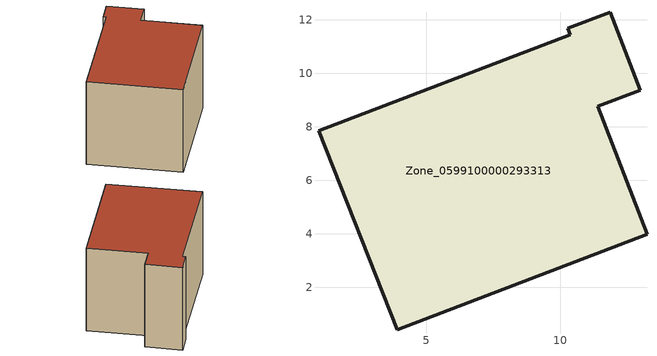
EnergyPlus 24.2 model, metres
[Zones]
Zone_0599100000293313
 floor ground (C_G): 3.91,0.41 0.96,7.84 10.38,11.45 10.29,11.68 11.87,12.28 12.99,9.37 11.41,8.76 13.25,3.98 z0
 wall outside (C_F): 12.99,9.37 11.87,12.28 10.29,11.68 10.38,11.45 0.96,7.84 3.91,0.41 13.25,3.98 11.41,8.76 12.99,9.37 z0:7.93
 roof outside (C_R): 3.91,0.41 13.25,3.98 11.41,8.76 12.99,9.37 11.87,12.28 10.29,11.68 10.38,11.45 0.96,7.84 z7.93
[BUILDING]
Pand.0599100000293313: North Axis=0; Terrain=City; Loads Convergence Tolerance Value=0.04; Temperature Convergence Tolerance Value=0.4; Solar Distribution=FullExterior; Maximum Number of Warmup Days=25; Minimum Number of Warmup Days=1
[Site:Location]
Rotterdam.The.Hague.AP_ZH_NLD Design_Conditions: Latitude=51.96; Longitude=4.45; Time Zone=1; Elevation=-4.5
[SITE:GROUNDTEMPERATURE:BUILDINGSURFACE]
18, 18, 18, 18, 18, 18, 18, 18, 18, 18, 18, 18
[MATERIAL] Thermal Absorptance=0.9; Solar Absorptance=0.7; Visible Absorptance=0.7
Name | Roughness | Thickness | Conductivity | Density | Specific Heat
G.TI.1946-1964 | MediumSmooth | 0.15 | 1 | 540 | 1210
F.TI.1946-1964 | Rough | 0.3 | 0.857143 | 1920 | 840
R.TI.1946-1964 | MediumRough | 0.2 | 0.277778 | 1500 | 1000
[CONSTRUCTION]
C_G: G.TI.1946-1964
C_F: F.TI.1946-1964
C_R: R.TI.1946-1964
[ZONE]
Zone_0599100000293313: Type=1; Multiplier=1; Ceiling Height=Autocalculate; Volume=Autocalculate; Floor Area=autocalculate; Part of Total Floor Area=Yes
[ZONEINFILTRATION:DESIGNFLOWRATE]
Infil_Zone_0599100000293313: Zone or ZoneList or Space or SpaceList=Zone_0599100000293313; Schedule=AlwaysOn; Design Flow Rate Calculation Method=Flow/Area; Flow Rate per Floor Area=0.003; Constant Term Coefficient=1; Temperature Term Coefficient=0; Velocity Term Coefficient=0; Velocity Squared Term Coefficient=0
[HVACTEMPLATE:ZONE:IDEALLOADSAIRSYSTEM]
Zone_0599100000293313: Maximum Heating Supply Air Temperature=50; Minimum Cooling Supply Air Temperature=13; Maximum Heating Supply Air Humidity Ratio=0.0156; Minimum Cooling Supply Air Humidity Ratio=0.0077; Heating Limit=NoLimit; Cooling Limit=NoLimit; Dehumidification Control Type=ConstantSensibleHeatRatio; Cooling Sensible Heat Ratio=0.7; Dehumidification Setpoint=60; Humidification Control Type=None; Humidification Setpoint=30; Outdoor Air Method=None; Outdoor Air Flow Rate per Person=0.00944; Outdoor Air Flow Rate per Zone Floor Area=0; Outdoor Air Flow Rate per Zone=0; Demand Controlled Ventilation Type=None; Outdoor Air Economizer Type=NoEconomizer; Heat Recovery Type=None; Sensible Heat Recovery Effectiveness=0.7; Latent Heat Recovery Effectiveness=0.65
[ZONECONTROL:THERMOSTAT]
ThermostatControl_Zone_0599100000293313: Zone or ZoneList=Zone_0599100000293313; Control Type Schedule=DualSetpointControlType; Control 1=Thermostat_Zone_0599100000293313; Temperature Difference Between Cutout And Setpoint=0
[THERMOSTATSETPOINT:DUALSETPOINT]
Thermostat_Zone_0599100000293313: Heating Setpoint Temperature Schedule=HeatingSetpoint_Zone_0599100000293313; Cooling Setpoint Temperature Schedule=CoolingSetpoint_Zone_0599100000293313
[SCHEDULE:COMPACT]
HeatingSetpoint_Zone_0599100000293313: Through: 12/31, For: AllDays, Until: 24:00, 21
CoolingSetpoint_Zone_0599100000293313: Through: 12/31, For: AllDays, Until: 24:00, 24
DualSetpointControlType: Through: 12/31, For: AllDays, Until: 24:00, 4
AlwaysOn: Through: 12/31, For: AllDays, Until: 24:00, 1
